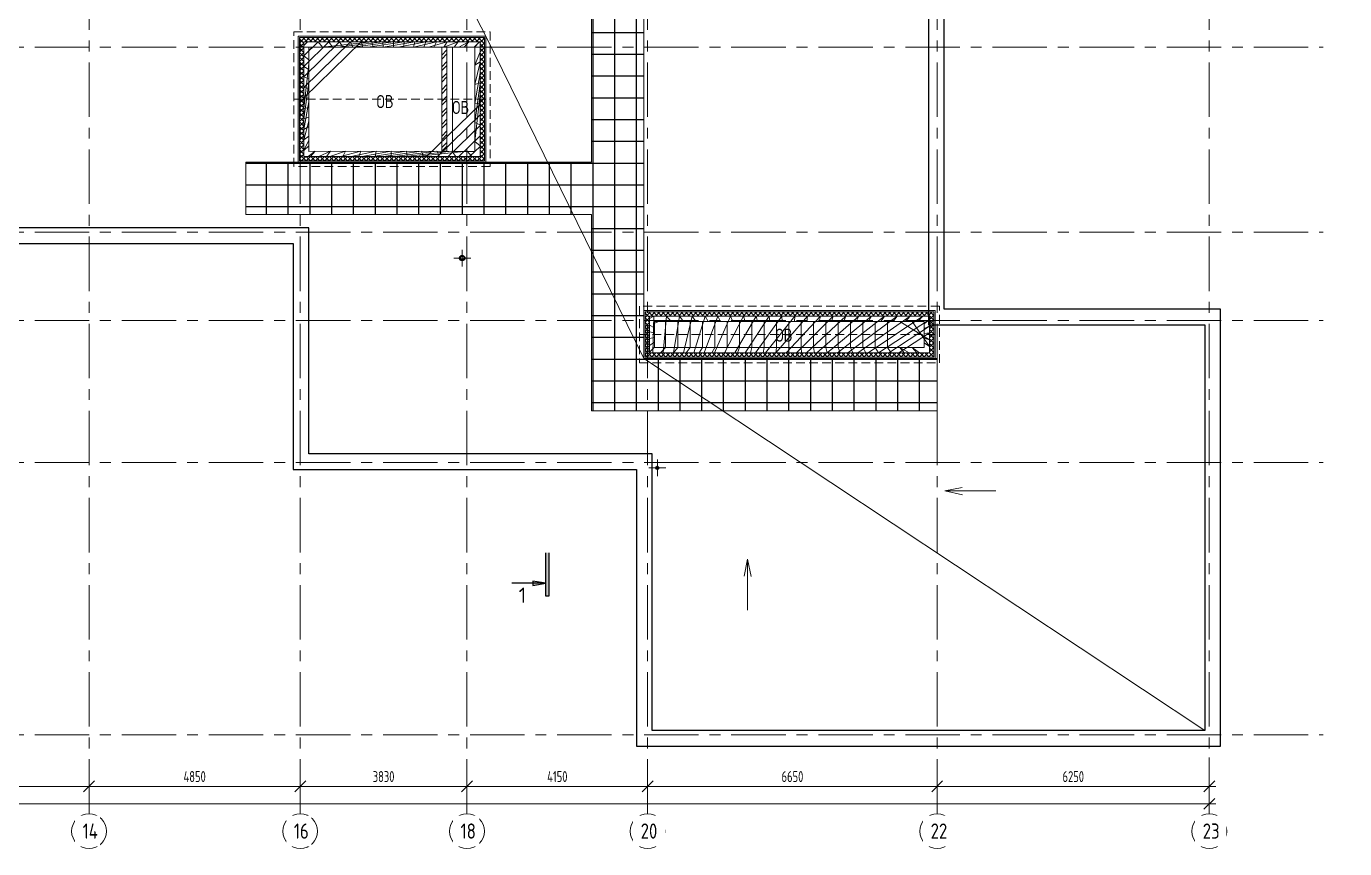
# Model space of a CAD drawing. Header units: millimetres. Extents: x -13407 to 8952771, y -2611 to 110860.
# Drawn here: x 41245 to 71523, y -2611 to 16265 of the extents above; entities that cross this region are included whole.
import ezdxf
from ezdxf import colors
from ezdxf.entities.mleader import LeaderData, LeaderLine
from ezdxf.math import Vec2, Vec3

# ---------------------------------------------------------------- set-up
doc = ezdxf.new("R2010")
doc.units = ezdxf.units.MM
doc.linetypes.add('CENTER', pattern=[2, 1.25, -0.25, 0.25, -0.25])
doc.linetypes.add('HIDDEN', pattern=[6, 4, -2])
for name, color, linetype, lineweight in [('!!!_АР_отделка', 92, 'Continuous', 13), ('!!!_АР_перегородки блоки', 7, 'Continuous', 5), ('_ВК-К1', 14, 'Continuous', 40), ('АР_Навесной фасад', 5, 'Continuous', 5), ('АР_Оси', 193, 'Continuous', 9), ('АР_Оси размеры', 164, 'Continuous', 9), ('АР_Отметки', 250, 'Continuous', 15), ('АР_Разрезы', 175, 'Continuous', 9), ('АР_тонкая линия', 250, 'Continuous', 0), ('перекр 0.3', 181, 'Continuous', 30), ('Подвал', 250, 'Continuous', 30)]:
    doc.layers.add(name, color=color, linetype=linetype, lineweight=lineweight)
for name, color, linetype in [('АР_Кровля дорожки', 6, 'Continuous'), ('АР_Отверстия', 251, 'Continuous'), ('Тонкая', 7, 'Continuous')]:
    doc.layers.add(name, color=color, linetype=linetype)
doc.styles.add('ICOCPEUR', font='isocpeur.ttf')
doc.styles.add('ISOCPEUR', font='isocpeur.ttf', dxfattribs={"width": 0.7})
doc.styles.add('METRO-STYLE', font='isocpeur.ttf', dxfattribs={"width": 0.9, "oblique": 15})
doc.styles.add('ГОСТ 2.304', font='isocpeur.ttf', dxfattribs={"width": 0.7})
doc.dimstyles.new('СПДС', dxfattribs={"dimscale": 100, "dimtxt": 2.5, "dimasz": 2.5, "dimexe": 1.5, "dimexo": 0, "dimgap": 1, "dimtad": 1, "dimdec": 0, "dimrnd": 1, "dimtxsty": 'ГОСТ 2.304', "dimblk": 'OBLIQUE', "dimcen": 2.5, "dimdle": 1.5, "dimadec": 0, "dimazin": 2, "dimtfac": 0.75, "dimtdec": 0, "dimtmove": 1, "dimatfit": 3, "dimfxl": 1, "dimtolj": 1, "dimarcsym": 1})
pattern_1 = [(90, (341259.9344839531, 87126.50606870581), (-500.0000000000001, 0), []), (180, (341259.9344839531, 87126.50606870581), (-2.842170943040401e-14, -500), [])]

# ---------------------------------------------------------------- blocks, each defined once
blk = doc.blocks.new('_Oblique')
at = {"color": 0, "linetype": 'ByBlock', "lineweight": -2}
blk.add_line((-0.5, -0.5), (0.5, 0.5), dxfattribs=at)
blk = doc.blocks.new('*D35')
at = {"layer": 'АР_Оси размеры', "color": 0, "lineweight": -2, "ltscale": 100, "transparency": 16777216}
for p, q in [((40700.06160797144, -77800.44555912603), (40700.06160797144, -78792.22368770157)), ((49240.06160797144, -78068.27617900324), (49240.06160797144, -78792.22368770157)), ((40550.06160797144, -78642.22368770157), (49390.06160797144, -78642.22368770157))]:
    blk.add_line(p, q, dxfattribs=at)
at = {"layer": 'АР_Оси размеры', "color": 0, "lineweight": -2, "ltscale": 100, "transparency": 16777216, "xscale": 250, "yscale": 250, "zscale": 250, "rotation": 180}
blk.add_blockref('_Oblique', (40700.06160797144, -78642.22368770157), dxfattribs=at)
at = {"layer": 'АР_Оси размеры', "color": 0, "lineweight": -2, "ltscale": 100, "transparency": 16777216, "xscale": 250, "yscale": 250, "zscale": 250}
blk.add_blockref('_Oblique', (49240.06160797144, -78642.22368770157), dxfattribs=at)
at = {"layer": 'АР_Оси размеры', "color": 0, "ltscale": 100, "transparency": 16777216, "insert": (44970.06160797144, -78417.22368770157), "char_height": 250, "attachment_point": 5, "style": 'ГОСТ 2.304'}
blk.add_mtext('\\A1;8540', dxfattribs=at)
blk = doc.blocks.new('*D36')
at = {"layer": 'АР_Оси размеры', "color": 0, "lineweight": -2, "ltscale": 100, "transparency": 16777216}
for p, q in [((54090.06160797144, -78068.27617900324), (54090.06160797144, -78792.22368770157)), ((57920.06160797144, -78220.08552859043), (57920.06160797144, -78792.22368770157)), ((53940.06160797144, -78642.22368770157), (58070.06160797144, -78642.22368770157))]:
    blk.add_line(p, q, dxfattribs=at)
at = {"layer": 'АР_Оси размеры', "color": 0, "lineweight": -2, "ltscale": 100, "transparency": 16777216, "xscale": 250, "yscale": 250, "zscale": 250, "rotation": 180}
blk.add_blockref('_Oblique', (54090.06160797144, -78642.22368770157), dxfattribs=at)
at = {"layer": 'АР_Оси размеры', "color": 0, "lineweight": -2, "ltscale": 100, "transparency": 16777216, "xscale": 250, "yscale": 250, "zscale": 250}
blk.add_blockref('_Oblique', (57920.06160797144, -78642.22368770157), dxfattribs=at)
at = {"layer": 'АР_Оси размеры', "color": 0, "ltscale": 100, "transparency": 16777216, "insert": (56005.06160797144, -78417.22368770157), "char_height": 250, "attachment_point": 5, "style": 'ГОСТ 2.304'}
blk.add_mtext('\\A1;3830', dxfattribs=at)
blk = doc.blocks.new('*D37')
at = {"layer": 'АР_Оси размеры', "color": 0, "lineweight": -2, "ltscale": 100, "transparency": 16777216}
for p, q in [((57920.06160797144, -78220.08552859043), (57920.06160797144, -78792.22368770157)), ((62070.06160797144, -78220.08552859043), (62070.06160797144, -78792.22368770157)), ((57770.06160797144, -78642.22368770157), (62220.06160797144, -78642.22368770157))]:
    blk.add_line(p, q, dxfattribs=at)
at = {"layer": 'АР_Оси размеры', "color": 0, "lineweight": -2, "ltscale": 100, "transparency": 16777216, "xscale": 250, "yscale": 250, "zscale": 250, "rotation": 180}
blk.add_blockref('_Oblique', (57920.06160797144, -78642.22368770157), dxfattribs=at)
at = {"layer": 'АР_Оси размеры', "color": 0, "lineweight": -2, "ltscale": 100, "transparency": 16777216, "xscale": 250, "yscale": 250, "zscale": 250}
blk.add_blockref('_Oblique', (62070.06160797144, -78642.22368770157), dxfattribs=at)
at = {"layer": 'АР_Оси размеры', "color": 0, "ltscale": 100, "transparency": 16777216, "insert": (59995.06160797144, -78417.22368770157), "char_height": 250, "attachment_point": 5, "style": 'ГОСТ 2.304'}
blk.add_mtext('\\A1;4150', dxfattribs=at)
blk = doc.blocks.new('*D38')
at = {"layer": 'АР_Оси размеры', "color": 0, "lineweight": -2, "ltscale": 100, "transparency": 16777216}
for p, q in [((62070.06160797144, -78220.08552859043), (62070.06160797144, -78792.22368770157)), ((68720.06160797144, -78220.08552859043), (68720.06160797144, -78792.22368770157)), ((61920.06160797144, -78642.22368770157), (68870.06160797144, -78642.22368770157))]:
    blk.add_line(p, q, dxfattribs=at)
at = {"layer": 'АР_Оси размеры', "color": 0, "lineweight": -2, "ltscale": 100, "transparency": 16777216, "xscale": 250, "yscale": 250, "zscale": 250, "rotation": 180}
blk.add_blockref('_Oblique', (62070.06160797144, -78642.22368770157), dxfattribs=at)
at = {"layer": 'АР_Оси размеры', "color": 0, "lineweight": -2, "ltscale": 100, "transparency": 16777216, "xscale": 250, "yscale": 250, "zscale": 250}
blk.add_blockref('_Oblique', (68720.06160797144, -78642.22368770157), dxfattribs=at)
at = {"layer": 'АР_Оси размеры', "color": 0, "ltscale": 100, "transparency": 16777216, "insert": (65395.06160797144, -78417.22368770157), "char_height": 250, "attachment_point": 5, "style": 'ГОСТ 2.304'}
blk.add_mtext('\\A1;6650', dxfattribs=at)
blk = doc.blocks.new('*D39')
at = {"layer": 'АР_Оси размеры', "color": 0, "lineweight": -2, "ltscale": 100, "transparency": 16777216}
for p, q in [((74970.06160797144, -77980.69957874686), (74970.06160797144, -78792.22368770157)), ((68720.06160797144, -78220.08552859043), (68720.06160797144, -78792.22368770157)), ((68570.06160797144, -78642.22368770157), (75120.06160797144, -78642.22368770157))]:
    blk.add_line(p, q, dxfattribs=at)
at = {"layer": 'АР_Оси размеры', "color": 0, "lineweight": -2, "ltscale": 100, "transparency": 16777216, "xscale": 250, "yscale": 250, "zscale": 250, "rotation": 180}
blk.add_blockref('_Oblique', (68720.06160797144, -78642.22368770157), dxfattribs=at)
at = {"layer": 'АР_Оси размеры', "color": 0, "lineweight": -2, "ltscale": 100, "transparency": 16777216, "xscale": 250, "yscale": 250, "zscale": 250}
blk.add_blockref('_Oblique', (74970.06160797144, -78642.22368770157), dxfattribs=at)
at = {"layer": 'АР_Оси размеры', "color": 0, "ltscale": 100, "transparency": 16777216, "insert": (71845.06160797144, -78417.22368770157), "char_height": 250, "attachment_point": 5, "style": 'ГОСТ 2.304'}
blk.add_mtext('\\A1;6250', dxfattribs=at)
blk = doc.blocks.new('*D40')
at = {"layer": 'АР_Оси размеры', "color": 0, "lineweight": -2, "ltscale": 100, "transparency": 16777216}
for p, q in [((49240.06160797144, -78068.27617900324), (49240.06160797144, -78792.22368770157)), ((54090.06160797144, -78068.27617900324), (54090.06160797144, -78792.22368770157)), ((49090.06160797144, -78642.22368770157), (54240.06160797144, -78642.22368770157))]:
    blk.add_line(p, q, dxfattribs=at)
at = {"layer": 'АР_Оси размеры', "color": 0, "lineweight": -2, "ltscale": 100, "transparency": 16777216, "xscale": 250, "yscale": 250, "zscale": 250, "rotation": 180}
blk.add_blockref('_Oblique', (49240.06160797144, -78642.22368770157), dxfattribs=at)
at = {"layer": 'АР_Оси размеры', "color": 0, "lineweight": -2, "ltscale": 100, "transparency": 16777216, "xscale": 250, "yscale": 250, "zscale": 250}
blk.add_blockref('_Oblique', (54090.06160797144, -78642.22368770157), dxfattribs=at)
at = {"layer": 'АР_Оси размеры', "color": 0, "ltscale": 100, "transparency": 16777216, "insert": (51665.06160797144, -78417.22368770157), "char_height": 250, "attachment_point": 5, "style": 'ГОСТ 2.304'}
blk.add_mtext('\\A1;4850', dxfattribs=at)
blk = doc.blocks.new('*D57')
at = {"layer": 'АР_Оси размеры', "color": 0, "lineweight": -2, "ltscale": 100, "transparency": 16777216}
for p, q in [((6555.061607971438, -78792.22368770157), (6555.061607971438, -79194.30484052462)), ((74970.06160797144, -78792.22368770157), (74970.06160797144, -79194.30484052462)), ((6405.061607971438, -79044.30484052462), (75120.06160797144, -79044.30484052462))]:
    blk.add_line(p, q, dxfattribs=at)
at = {"layer": 'АР_Оси размеры', "color": 0, "lineweight": -2, "ltscale": 100, "transparency": 16777216, "xscale": 250, "yscale": 250, "zscale": 250, "rotation": 180}
blk.add_blockref('_Oblique', (6555.061607971438, -79044.30484052462), dxfattribs=at)
at = {"layer": 'АР_Оси размеры', "color": 0, "lineweight": -2, "ltscale": 100, "transparency": 16777216, "xscale": 250, "yscale": 250, "zscale": 250}
blk.add_blockref('_Oblique', (74970.06160797144, -79044.30484052462), dxfattribs=at)
at = {"layer": 'АР_Оси размеры', "color": 0, "ltscale": 100, "transparency": 16777216, "insert": (40124.11087982956, -78819.30484052462), "char_height": 250, "attachment_point": 5, "style": 'ГОСТ 2.304'}
blk.add_mtext('\\A1;68415', dxfattribs=at)
blk = doc.blocks.new('A$C6f2de472')
at = {"layer": 'АР_тонкая линия', "ltscale": 100}
for p, q in [((54.57592772785574, -68.52589298801445), (54.57592772785574, -734.3112859727285)), ((54.57592772785574, -734.3112859727285), (9.624901639340763, -509.7124210055539)), ((9.624901639340763, -509.7124210055539), (54.57592772785574, -734.3112859727285)), ((54.57592772785574, -734.3112859727285), (103.6099336369945, -505.6287240333957))]:
    blk.add_line(p, q, dxfattribs=at)
blk = doc.blocks.new('A$C60573c2e')
at = {"layer": 'АР_Разрезы', "ltscale": 100}
h = blk.add_hatch(color=5, dxfattribs=at)
h.dxf.hatch_style = 1
h.paths.add_polyline_path([(59606.10009084287, -71213.9369879344), (59676.10009084287, -71213.9369879344), (59676.10009084287, -72213.9369879344), (59606.10009084287, -72213.9369879344)])
h.paths.add_polyline_path([(59305.64995815448, -71863.65896498575), (59606.10009084287, -71913.9369879344), (59305.64995815448, -71913.9369879344)])
h.paths.add_polyline_path([(59305.64995815448, -71913.9369879344), (59606.10009084287, -71913.9369879344), (59305.64995815448, -71964.21501088305)])
at = {"layer": 'АР_Разрезы', "color": 5, "lineweight": 25, "ltscale": 100}
for p, q in [((59606.10009084287, -72213.9369879344), (59606.10009084287, -71213.9369879344)), ((59676.10009084287, -71213.9369879344), (59676.10009084287, -72213.9369879344)), ((59606.10009084287, -71913.9369879344), (59305.64995815448, -71863.65896498575)), ((59305.64995815448, -71863.65896498575), (59305.64995815448, -71964.21501088305)), ((59305.64995815448, -71964.21501088305), (59606.10009084287, -71913.9369879344)), ((59676.10009084287, -72213.9369879344), (59606.10009084287, -72213.9369879344))]:
    blk.add_line(p, q, dxfattribs=at)
blk.add_lwpolyline([(59606.10009084287, -71913.9369879344), (58822.35009084287, -71913.9369879344)], dxfattribs=at)
at = {"layer": 'АР_Разрезы', "color": 5, "lineweight": 25, "ltscale": 100, "insert": (59156.10009084287, -72013.9369879344), "char_height": 350, "width": 583.3333333333333, "attachment_point": 3, "style": 'METRO-STYLE'}
blk.add_mtext('{\\Q0;\\W1;1}', dxfattribs=at)
blk = doc.blocks.new('_DotSmall')
at = {"color": 0, "linetype": 'ByBlock', "const_width": 0.5}
blk.add_lwpolyline([(-0.0625, 0, 1), (0.0625, 0, 1)], format="xyb", close=True, dxfattribs=at)
blk = doc.blocks.new('A$C6552fe61')
at = {"layer": '_ВК-К1', "color": 18, "lineweight": 9, "ltscale": 100, "true_color": 0x000000}
for p, q in [((-195.4363792874941, 1.037866518140547e-14), (195.4363792874941, -1.465261637743881e-15)), ((-2.610950317689593e-14, 192.3657202435659), (-3.073391568391209e-14, -192.3657202435659))]:
    blk.add_line(p, q, dxfattribs=at)
blk = doc.blocks.new('A$C2a493afe')
at = {"layer": 'АР_Оси размеры', "ltscale": 100}
for base, p1, p2, picture, middle in [((49240.06160797144, -78642.22368770157), (40700.06160797144, -77800.44555912603), (49240.06160797144, -78068.27617900324), '*D35', (44970.06160797144, -78417.22368770157)), ((54090.06160797144, -78642.22368770157), (49240.06160797144, -78068.27617900324), (54090.06160797144, -78068.27617900324), '*D40', (51665.06160797144, -78417.22368770157)), ((57920.06160797144, -78642.22368770157), (54090.06160797144, -78068.27617900324), (57920.06160797144, -78220.08552859043), '*D36', (56005.06160797144, -78417.22368770157)), ((74970.06160797144, -78642.22368770157), (68720.06160797144, -78220.08552859043), (74970.06160797144, -77980.69957874686), '*D39', (71845.06160797144, -78417.22368770157)), ((62070.06160797144, -78642.22368770157), (57920.06160797144, -78220.08552859043), (62070.06160797144, -78220.08552859043), '*D37', (59995.06160797144, -78417.22368770157)), ((68720.06160797144, -78642.22368770157), (62070.06160797144, -78220.08552859043), (68720.06160797144, -78220.08552859043), '*D38', (65395.06160797144, -78417.22368770157))]:
    dim = blk.add_linear_dim(base=base, p1=p1, p2=p2, dimstyle='СПДС', dxfattribs=at)
    dim.commit()
    dim.dimension.update_dxf_attribs({"geometry": picture, "text_midpoint": middle})
dim = blk.add_linear_dim(base=(74970.06160797144, -79044.30484052462), p1=(6555.061607971438, -78792.22368770157), p2=(74970.06160797144, -78792.22368770157), dimstyle='СПДС', dxfattribs=at)
dim.commit()
dim.dimension.update_dxf_attribs({"geometry": '*D57', "text_midpoint": (40124.11087982956, -79044.30484052462), "dimtype": 128})

msp = doc.modelspace()

# ---------------------------------------------------------------- hatches: boundary and pattern name
at = {"layer": '!!!_АР_отделка', "true_color": 0x000000}
h = msp.add_hatch(dxfattribs=at)
h.set_pattern_fill('ANSI37', color=18, scale=600, angle=180)
h.set_pattern_definition([(225, (-333000.4706259752, -101059.2582020272), (53.03300858899106, -53.03300858899107), []), (315, (-333000.4706259752, -101059.2582020272), (53.03300858899107, 53.03300858899105), [])])
h.paths.add_polyline_path([(47515.09672332217, 16009.99127986463), (47515.09672332217, 13176.25372739993), (51764.99999832665, 13176.25372739993), (51764.99999832665, 16009.99367064005)])
h.paths.add_polyline_path([(47615.09672332217, 15909.99367064005), (51664.90490494651, 15909.99367064005), (51665.09509170672, 13276.59469257168), (47615.28691008239, 13276.59469257168)], flags=16)
h.paths.add_polyline_path([(49002.52937402483, 15016.18716613507), (49059.50721628749, 15540.24179797283)], flags=0)
h = msp.add_hatch(dxfattribs=at)
h.set_pattern_fill('ANSI37', color=18, scale=600, angle=180)
h.set_pattern_definition([(225, (-325060.5673492976, -107359.2518726678), (53.03300858899106, -53.03300858899107), []), (315, (-325060.5673492976, -107359.2518726678), (53.03300858899107, 53.03300858899105), [])])
h.paths.add_polyline_path([(55454.99999999977, 9709.997609224003), (55454.99999999977, 8670.000042479143), (62084.99999999988, 8670.000042479143), (62084.99999999988, 9709.999999999425)])
h.paths.add_polyline_path([(55554.99999999977, 9609.999999999425), (61984.99999999988, 9609.999999999425), (61984.99999999988, 8770.000042479143), (55554.99999999977, 8770.000042479143)], flags=16)
h.paths.add_polyline_path([(56942.43265070242, 8716.193495494437), (56999.41049296514, 9240.248127332197)], flags=16)
at = {"layer": '!!!_АР_перегородки блоки', "lineweight": 5, "true_color": 0x000000}
h = msp.add_hatch(dxfattribs=at)
h.set_pattern_fill('ANSI32', color=18, scale=500, angle=180, style=0)
h.set_pattern_definition([(225, (8363421811.343848, 936205353.4435413), (132.5825214724777, -132.5825214724777), []), (225, (8363421722.955501, 936205353.4435413), (132.5825214724777, -132.5825214724777), [])])
h.paths.add_polyline_path([(47615.09672332217, 15909.99367064005), (47615.28691008239, 13276.59469257168), (51665.09509170672, 13276.85369498836), (51664.90490494651, 15910.2526730568)])
h.paths.add_polyline_path([(47735.09672332217, 15789.99367064005), (51544.91816167202, 15790.20013309213), (51545.08183498133, 13396.74265858992), (47735.26039663132, 13396.53619613784)], flags=16)
h.paths.add_polyline_path([(49236.48505855014, 15168.29642981059), (49236.48505855014, 15556.29642981059)], flags=0)
h = msp.add_hatch(dxfattribs=at)
h.set_pattern_fill('ANSI32', color=18, scale=500, angle=180, style=0)
h.set_pattern_definition([(225, (480899.0754800077, 87126.50606870581), (132.5825214724777, -132.5825214724777), []), (225, (480810.6871325077, 87126.50606870581), (132.5825214724777, -132.5825214724777), [])])
h.paths.add_polyline_path([(50904.85701595235, 13396.38637878997), (50784.85760710348, 13396.69985507464), (50784.85878940561, 15790.15673814232), (50904.85819825454, 15789.84326185764)])
h = msp.add_hatch(dxfattribs=at)
h.set_pattern_fill('ANSI32', color=18, scale=500, angle=180, style=0)
h.set_pattern_definition([(225, (8363429751.247125, 936199053.4498707), (132.5825214724777, -132.5825214724777), []), (225, (8363429662.858777, 936199053.4498707), (132.5825214724777, -132.5825214724777), [])])
h.paths.add_polyline_path([(55554.99999999977, 9609.999999999425), (55554.99999999977, 8770.000042479143), (61984.99999999988, 8770.000042479143), (61984.99999999988, 9609.999999999425)])
h.paths.add_polyline_path([(55674.99999999977, 9489.999999999425), (61864.99999999988, 9489.999999999425), (61864.99999999988, 8890.000042479143), (55674.99999999959, 8890.000042479143)], flags=16)
h.paths.add_polyline_path([(57176.38833522773, 8868.302759169957), (57176.38833522773, 9256.302759169957)], flags=16)
at = {"layer": 'АР_Кровля дорожки', "ltscale": 120, "true_color": 0x636466}
h = msp.add_hatch(dxfattribs=at)
h.set_pattern_fill('ANSI37', color=251, scale=4000, angle=45, double=1)
h.set_pattern_definition(pattern_1)
h.paths.add_polyline_path([(55424.99999999971, 8639.843304336806), (54227.31754164747, 8640.15678062148), (54227.65174315049, 18627.46889874535), (55425.33420150279, 18627.15542246067)])
h = msp.add_hatch(dxfattribs=at)
h.set_pattern_fill('ANSI37', color=251, scale=4000, angle=45, double=1)
h.set_pattern_definition(pattern_1)
h.paths.add_polyline_path([(46284.53607869858, 11947.13024631824), (46284.8495549832, 13145.83440022433), (54227.47427978972, 13146.25372739993), (54227.1608035051, 11947.54957349384)])
h = msp.add_hatch(dxfattribs=at)
h.set_pattern_fill('ANSI37', color=251, scale=4000, angle=45, double=1)
h.set_pattern_definition(pattern_1)
h.paths.add_polyline_path([(54227.00406536279, 7441.295888573055), (54227.31754164741, 8640.000042479143), (62165.15673814237, 8640.000042479202), (62164.84326185763, 7441.295888573113)])

# ---------------------------------------------------------------- linework, layer by layer
at = {"layer": '_ВК-К1', "color": 18, "lineweight": 9, "ltscale": 100, "true_color": 0x000000}
for p, q in [((51154.2926221001, 10945.08652138471), (51358.20729019935, 10945.08652138471)), ((51256.24995614972, 11057.57370975889), (51256.24995614972, 10832.59933301053)), ((55636.07809998305, 6128.000132459616), (55839.9927680823, 6128.000132459616)), ((55738.03543403267, 6240.487320833803), (55738.03543403267, 6015.512944085443))]:
    msp.add_line(p, q, dxfattribs=at)
at = {"layer": '_ВК-К1', "color": 18, "lineweight": 40, "ltscale": 100, "true_color": 0x000000}
for centre, radius in [((51256.24995614972, 10945.08652138471), 55), ((55738.03543403267, 6128.000132459616), 30)]:
    msp.add_circle(centre, radius, dxfattribs=at)
at = {"layer": 'АР_Навесной фасад', "color": 18, "lineweight": 30, "ltscale": 100, "true_color": 0x000000}
for points in [[(39160.84928353468, 11279.99908026518), (47375.00580556167, 11279.99908026501), (47375.00580556167, 6089.99908026489), (55255.0058055619, 6089.999080265006), (55255.0058055619, -260.0009197349646), (68675.3758607849, -260.0009197349646), (68675.3758607849, 9769.999080265006), (62325.00580556167, 9769.999080265006), (62325.00580556167, 27639.99908027094), (51825.00580555957, 27639.99908027094), (51825.00580556178, 31604.99908024545), (16705.00580556202, 31604.99908026501)], [(17165.0058055619, 31144.99908027484), (51365.00580556283, 31144.99908025575), (51365.00580556074, 27279.99908027097), (61965.00580556167, 27279.99908027091), (61965.00580556167, 9409.999080264977), (68315.37586078478, 9409.999080264977), (68315.37586078478, 99.99908026509365), (55615.0058055619, 99.99908026506455), (55615.0058055619, 6449.999080265065), (47735.00580556167, 6449.999080264948), (47735.00580556167, 11639.99908026506), (38600.84928353468, 11639.99908026536)]]:
    msp.add_lwpolyline(points, dxfattribs=at)
at = {"layer": 'АР_Оси', "linetype": 'CENTER', "ltscale": 1000}
for p, q in [((42685, -1811.271671381772), (42685, 33307.55350587896)), ((47535.00000000006, -1811.271671381772), (47534.99999999977, 33307.55350587896)), ((51365, -1811.271671381772), (51365, 33307.55350587896)), ((55515, -1811.271671381772), (55515, 33307.55350587896)), ((62165, -1811.271671381772), (62165, 33307.55350587896)), ((68415, -1811.271671381772), (68415, 33307.55350587896)), ((55514.99999896163, -1811.271671381801), (55514.99999896163, 32496.20618417252)), ((-12563.75553944509, 15790.00000000001), (71033.4094304695, 15789.99999999995)), ((-12563.75553944509, 11540.00000000001), (71033.4094304695, 11539.99999999995)), ((-12563.75553944509, 9510.000000000007), (71033.4094304695, 9509.999999999949)), ((-12563.75553944509, 6250.000000000007), (71033.4094304695, 6249.999999999949)), ((-12563.75553944509, 7.275957614183426e-12), (71033.4094304695, -5.093170329928398e-11))]:
    msp.add_line(p, q, dxfattribs=at)
at = {"layer": 'АР_Оси', "ltscale": 0.5}
for centre in [(42684.99999999988, -2211.271671381772), (47534.99999999988, -2211.271671381772), (51365, -2211.271671381772), (55515, -2211.271671381772), (62164.99999999988, -2211.271671381772), (68414.99999999988, -2211.271671381772)]:
    msp.add_circle(centre, 400, dxfattribs=at)
at = {"layer": 'АР_тонкая линия', "color": 18, "ltscale": 100, "true_color": 0x000000}
for points in [[(55424.99999999977, 8640.000042479143), (51794.99999832665, 16040.68404407459), (49795.00000000169, 19910.00000000001), (47537.33892419975, 21890.69122341759)], [(55425.00735868426, 18539.03342962483), (55424.99999999977, 8640.000042479143)], [(54227.31754164741, 13146.25372739993), (54227.31754164747, 17706.04552136033), (54227.31754164747, 17706.04552136033)], [(51034.85760710342, 16039.99367064005), (47485.09672332217, 16039.99367064005), (47485.09672332217, 13146.25372739993), (51034.85760710342, 13146.25372739993), (51034.85760710342, 13146.25874760742)], [(50784.85760710342, 13146.25874760742), (51794.99999832665, 13146.25874760742), (51794.99999832665, 16040.68404407459), (50784.85760710342, 16040.68404407459), (50784.85760710342, 16039.99367064005)], [(50784.85760710342, 15789.99999999998), (50784.85760710342, 13396.25372739993)], [(54227.31754164741, 11947.54957349378), (46284.28891035961, 11946.71091914265), (46285.09672332217, 13146.25372739993), (54227.31754164741, 13146.25372739993)], [(54227.31754164741, 8640.000042479143), (54227.31754164741, 11947.54957349378)], [(55424.99999999977, 8640.000042479143), (62165, 8640.000042479143), (62165, 7441.295888572997), (54226.50972868485, 7440.457234221867), (54227.31754164741, 8640.000042479143)]]:
    msp.add_lwpolyline(points, dxfattribs=at)
for points in [[(47515.09672332217, 13176.25372739993), (51764.99999832665, 13176.25372739993), (51764.99999832665, 16009.99367064005), (47515.09672332217, 16009.99367064005)], [(47615.09672332217, 13276.25372739993), (51664.99999832665, 13276.68321240252), (51664.99999832665, 15910.42315564265), (47615.09672332217, 15909.99367064005)], [(47735.09672332217, 13396.25372739993), (51544.99999832665, 13396.60142422096), (51544.99999832665, 15790.34136746109), (47735.09672332217, 15789.99367064005)], [(50784.85760710342, 13396.54311693228), (50904.85760710342, 13396.54311693228), (50904.85760710342, 15789.99999999995), (50784.85760710342, 15789.99999999995)], [(51034.85760710342, 13395.91105078645), (51544.99999832665, 13396.25874760742), (51544.99999832665, 15790.68404407459), (51034.85760710342, 15790.33634725359)], [(55424.99999999977, 8640.000042479143), (62114.99999999988, 8640.000042479143), (62114.99999999988, 9739.999999999425), (55424.99999999977, 9739.999999999425)], [(55454.99999999977, 8670.000042479143), (62084.99999999988, 8670.000042479143), (62084.99999999988, 9709.999999999425), (55454.99999999977, 9709.999999999425)], [(55554.99999999977, 8770.000042479143), (61984.99999999988, 8770.000042479143), (61984.99999999988, 9609.999999999425), (55554.99999999977, 9609.999999999425)], [(55674.99999999977, 8890.000042479143), (61864.99999999988, 8890.000042479143), (61864.99999999988, 9489.999999999425), (55674.99999999977, 9489.999999999425)]]:
    msp.add_lwpolyline(points, close=True, dxfattribs=at)
at = {"layer": 'перекр 0.3', "color": 7, "linetype": 'HIDDEN', "lineweight": 5, "ltscale": 50}
for p, q in [((47385.09672332217, 14593.12620912377), (51894.99999832665, 14593.12620912374)), ((55324.99999999977, 9190.000021239313), (62214.99999999988, 9190.000021239284))]:
    msp.add_line(p, q, dxfattribs=at)
for points in [[(47385.09672332217, 16139.99367064005), (51894.99999832665, 16139.99367064005), (51894.99999832665, 13046.25874760742), (47385.09672332217, 13046.25874760742)], [(55324.99999999977, 8540.000042479143), (62214.99999999988, 8540.000042479143), (62214.99999999988, 9839.999999999425), (55324.99999999977, 9839.999999999425)]]:
    msp.add_lwpolyline(points, close=True, dxfattribs=at)
at = {"layer": 'Подвал', "lineweight": 13, "ltscale": 500}
msp.add_line((55424.99999999977, 8640.000042479143), (68315.37586078478, 99.99908026509365), dxfattribs=at)

# ---------------------------------------------------------------- block references
at = {"layer": 'АР_тонкая линия', "ltscale": 100, "yscale": 1.754367527776944, "zscale": 1.754367527776944}
for p, xscale, rotation in [((63630.30690538336, 5695.89831297403), 1.754367527776944, 270), ((57712.19032873516, 2746.101575722605), -1.754367527776944, 180)]:
    msp.add_blockref('A$C6f2de472', p, dxfattribs=dict(at, xscale=xscale, rotation=rotation))
at = {"layer": 'Подвал', "lineweight": 13, "ltscale": 500}
for p in [(51256.24995614972, 10945.08652138471), (55738.03543403267, 6128.000132459616)]:
    msp.add_blockref('A$C6552fe61', p, dxfattribs=at)

# ---------------------------------------------------------------- texts
at = {"layer": 'АР_Отверстия', "ltscale": 100, "char_height": 300, "attachment_point": 5, "line_spacing_factor": 0.7, "style": 'ICOCPEUR'}
for insert in [(49481.90849285421, 14538.80625091971), (51219.71675105247, 14403.24843750126), (58644.24902126344, 9175.59578815924)]:
    msp.add_mtext('\\A1;{\\W0.8;ОВ}', dxfattribs=dict(at, insert=insert))

# ---------------------------------------------------------------- leaders
at = {"layer": 'АР_Отметки'}
ml = msp.add_multileader_mtext('Standard', dxfattribs=at)
ml.set_content('+19,400', color=256, style='ISOCPEUR')
ml.set_leader_properties(color=256, linetype='Continuous', lineweight=-1)
ml.set_arrow_properties(name='DOTSMALL')
ml.build(insert=Vec2(0, 0))
ml.multileader.update_dxf_attribs({"has_text_frame": 1, "text_left_attachment_type": 4, "text_right_attachment_type": 4, "dogleg_length": 100, "arrow_head_size": 180})
ctx = ml.context
ctx.base_point, ctx.char_height, ctx.arrow_head_size, ctx.landing_gap_size, ctx.plane_origin = Vec3(53961.99432513874, 20988.2928868635), 250, 180, 50, Vec3(53880.60087528953, 19277.60091303521)
ctx.left_attachment, ctx.right_attachment = 4, 4
notes = []
notes.append((ctx, [(0, (0, 0, 0), (0, 0), (1, 0), 1, [])]))
ctx.mtext.insert, ctx.mtext.width, ctx.mtext.defined_height, ctx.mtext.line_spacing_style, ctx.mtext.flow_direction = Vec3(54011.99432513874, 21321.62622019683), 696.0352958708361, 776.4611150313478, 2, 5
for ctx, leaders in notes:
    for number, flags, end, landing, length, lines in leaders:
        leader = LeaderData()
        leader.index, (leader.has_last_leader_line, leader.has_dogleg_vector, leader.attachment_direction) = number, flags
        leader.last_leader_point, leader.dogleg_vector, leader.dogleg_length = Vec3(end), Vec3(landing), length
        for number, points, colour, breaks in lines:
            line = LeaderLine()
            line.index, line.vertices, line.color, line.breaks = number, Vec3.list(points), colors.encode_raw_color(colour), breaks
            leader.lines.append(line)
        ctx.leaders.append(leader)

# ---------------------------------------------------------------- next in the draw order: texts
at = {"layer": 'АР_Оси', "char_height": 350, "attachment_point": 1, "line_spacing_factor": 1.149209049011902, "style": 'ГОСТ 2.304', "bg_fill": 2}
for s, insert, width in [('{\\W0.8;14}', (42538.36148564273, -2033.492854015894), 224.2357669901103), ('{\\W0.8;16}', (47388.36148564273, -2033.492854015894), 224.2357669901103), ('{\\W0.8;18}', (51217.53384103393, -2033.492854015894), 258.6277557909489), ('{\\W0.8;20}', (55353.70993919438, -2033.492854015894), 392.560785356909), ('{\\W0.8;22}', (62013.66404326947, -2033.492854015894), 520.8904372304678), ('{\\W0.8;23}', (68263.57456817792, -2033.492854015894), 370.7624158672988)]:
    msp.add_mtext(s, dxfattribs=dict(at, insert=insert, width=width))

# ---------------------------------------------------------------- next in the draw order: block references
at = {"layer": 'АР_тонкая линия', "ltscale": 100}
msp.add_blockref('A$C2a493afe', (-6555.061607971438, 77460.1015473844), dxfattribs=at)
at = {"layer": 'Тонкая', "color": 31, "ltscale": 100, "true_color": 0xfecc66}
msp.add_blockref('A$C60573c2e', (-6428.806335484318, 75395.00000000017), dxfattribs=at)

doc.saveas('drawing.dxf')
